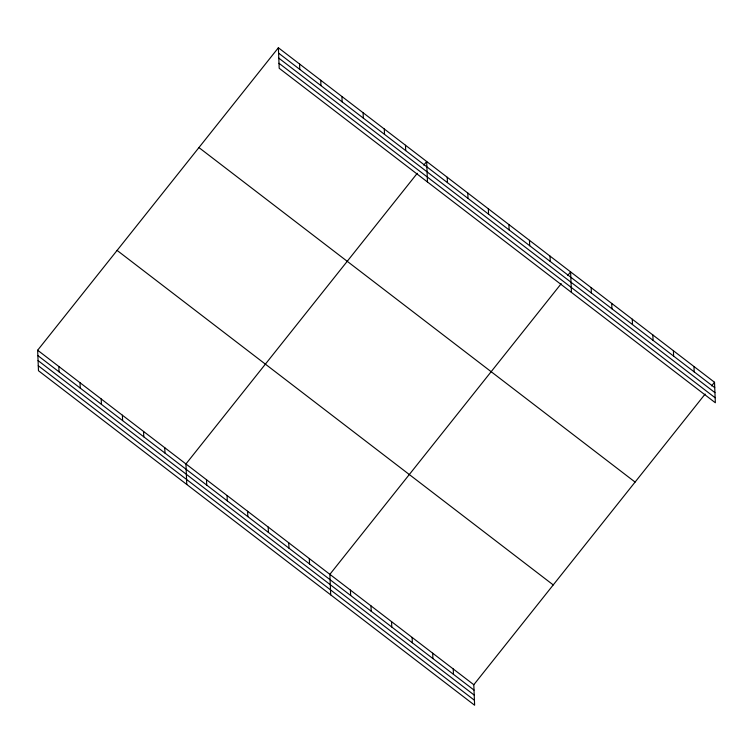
<?xml version="1.0" encoding="UTF-8"?>
<svg xmlns="http://www.w3.org/2000/svg" width="753" height="753" viewBox="0 0 753 753"><rect width="100%" height="100%" fill="white"/><g stroke="black" fill="none" stroke-linecap="round" stroke-linejoin="round"><path stroke-width="1.13" d="M705.137 394.064L473.806 684.731L474.625 705.241L38.478 370.73L37.65 350.23L278.375 47.759L714.522 382.27L715.35 402.77L279.194 68.269L278.375 47.759M417.275 173.294L185.944 463.961L186.763 484.461M423.779 165.123L426.669 161.49L427.488 182M561.211 283.674L329.87 574.341L330.699 594.851M567.706 275.513L570.595 271.88L571.423 292.39M711.641 385.894L714.522 382.27M278.591 53.124L714.738 387.635M278.789 58.122L714.945 392.633M278.996 63.271L715.152 397.782M198.933 147.579L635.09 482.08M117.092 250.41L553.239 584.921M37.65 350.23L473.806 684.731M37.866 355.595L474.023 690.096M38.064 360.583L474.221 695.094M38.271 365.732L474.428 700.243M693.965 366.495L694.181 371.869M673.408 350.729L673.615 356.094M652.842 334.963L653.058 340.328M632.285 319.187L632.492 324.552M611.718 303.421L611.935 308.786M591.161 287.655L591.369 293.021M550.038 256.114L550.245 261.479M529.472 240.339L529.688 245.713M508.915 224.573L509.122 229.938M488.349 208.807L488.565 214.172M467.792 193.032L467.999 198.397M447.226 177.266L447.442 182.631M453.24 668.965L453.457 674.33M432.683 653.19L432.9 658.555M405.481 145.244L405.698 150.609M412.117 637.424L412.333 642.789M384.294 128.998L384.51 134.363M391.56 621.658L391.776 627.023M363.115 112.752L363.322 118.117M370.994 605.883L371.21 611.248M341.928 96.506L342.144 101.871M350.437 590.117L350.653 595.482M320.74 80.26L320.957 85.626M299.553 64.005L299.769 69.38M309.314 558.575L309.53 563.941M288.747 542.809L288.964 548.175M268.19 527.034L268.407 532.399M247.624 511.268L247.841 516.633M227.067 495.493L227.284 500.867M206.501 479.727L206.717 485.092M164.756 447.715L164.973 453.08M143.569 431.46L143.785 436.825M122.391 415.214L122.607 420.579M101.203 398.968L101.42 404.333M80.016 382.722L80.232 388.087M58.838 366.476L59.054 371.841"/></g></svg>
